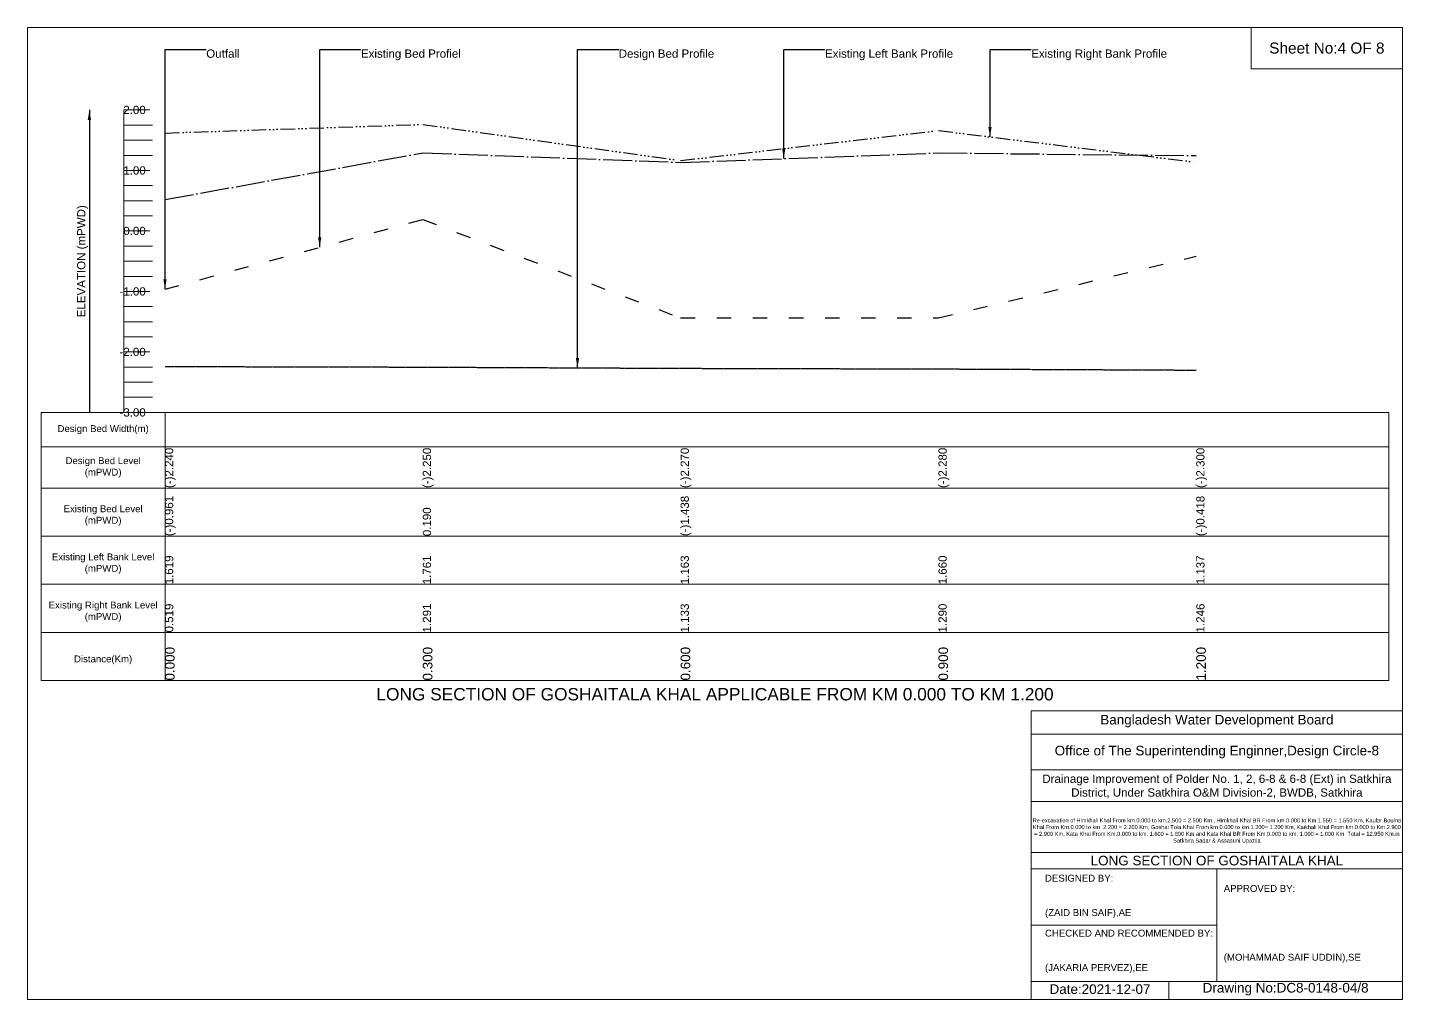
# Model space of a CAD drawing. Header units: inches. Extents: x 91000 to 628000, y -5656 to 0.
# Drawn here: x 230000 to 238000, y -5656 to 0 of the extents above; entities that cross this region are included whole.
import ezdxf

# ---------------------------------------------------------------- set-up
doc = ezdxf.new("R2010")
doc.units = ezdxf.units.IN
doc.header["$LTSCALE"] = 7
doc.header["$MEASUREMENT"] = 0
for name, pattern in [('ACAD_ISO03W100', [30, 12, -18]), ('ACAD_ISO04W100', [30, 24, -3, 0, -3]), ('ACAD_ISO14W100', [24, 12, -3, 0, -3, 0, -3, 0, -3]), ('CENTER', [2, 1.25, -0.25, 0.25, -0.25])]:
    doc.linetypes.add(name, pattern=pattern)
for name, color, linetype, lineweight in [('Cross Section Labels', 7, 'Continuous', 9), ('Design Bed Level Long Section', 7, 'CENTER', 25), ('Existing Bed Level for Long Section', 7, 'ACAD_ISO03W100', 25), ('Existing Left Bank of Long section', 7, 'ACAD_ISO04W100', 25), ('Existing Right Bank of Long Section', 7, 'ACAD_ISO14W100', 25), ('Long Section Border', 7, 'Continuous', 9), ('Long Section Labels', 7, 'Continuous', 9), ('Vscale for Long Section', 7, 'Continuous', 9)]:
    doc.layers.add(name, color=color, linetype=linetype, lineweight=lineweight)
doc.styles.get("Standard").update_dxf_attribs({"font": 'arial.ttf'})
doc.dimstyles.get("Standard").update_dxf_attribs({"dimtxt": 0.18, "dimasz": 0.18, "dimexe": 0.18, "dimexo": 0.0625, "dimgap": 0.09, "dimtad": 0, "dimtih": 1, "dimtoh": 1, "dimdec": 4, "dimzin": 0, "dimdsep": 46, "dimtxsty": 'Standard', "dimcen": 0.09, "dimadec": 0, "dimazin": 0, "dimtfac": 1, "dimtdec": 4, "dimtofl": 0, "dimtmove": 0, "dimatfit": 3, "dimfxl": 1, "dimtolj": 1, "dimtzin": 0, "dimarcsym": 0})

msp = doc.modelspace()

# ---------------------------------------------------------------- linework, layer by layer
at = {"layer": 'Cross Section Labels'}
for points in [[(230000, 0), (238000, 0), (238000, -5656), (230000, -5656)], [(237120, 0), (238000, 0), (238000, -240), (237120, -240)]]:
    msp.add_lwpolyline(points, close=True, dxfattribs=at)
for points in [[(235840, -5656), (235840, -3976), (238000, -3976)], [(235840, -4112), (238000, -4112)], [(235840, -4320), (238000, -4320)], [(235840, -4504), (238000, -4504)], [(235840, -4800), (238000, -4800)], [(235840, -4896), (238000, -4896)], [(236920, -4896), (236920, -5552)], [(235840, -5224), (236920, -5224)], [(235840, -5552), (238000, -5552)], [(236640, -5552), (236640, -5656)]]:
    msp.add_lwpolyline(points, dxfattribs=at)
at = {"layer": 'Design Bed Level Long Section'}
msp.add_lwpolyline([(230800, -1972.5), (232300, -1976), (233800, -1983), (235300, -1986.6), (236800, -1993.6)], dxfattribs=at)
at = {"layer": 'Existing Bed Level for Long Section'}
msp.add_lwpolyline([(230800, -1522.3), (232300, -1117.1), (233800, -1690.2), (235300, -1690.2), (236800, -1331.1)], dxfattribs=at)
at = {"layer": 'Existing Left Bank of Long section'}
msp.add_lwpolyline([(230800, -1001.3), (232300, -729.6), (233800, -785.2), (235300, -729.9), (236800, -745.4)], dxfattribs=at)
at = {"layer": 'Existing Right Bank of Long Section'}
msp.add_lwpolyline([(230800, -614.1), (232300, -564.1), (233800, -774.6), (235300, -599.7), (236800, -783.8)], dxfattribs=at)
at = {"layer": 'Long Section Border'}
msp.add_lwpolyline([(230080, -2240), (237920, -2240), (237920, -3800), (230080, -3800)], close=True, dxfattribs=at)
for points in [[(230800, -2240), (230800, -3800)], [(230080, -2440), (237920, -2440)], [(230080, -2680), (237920, -2680)], [(230080, -2960), (237920, -2960)], [(230080, -3240), (237920, -3240)], [(230080, -3520), (237920, -3520)]]:
    msp.add_lwpolyline(points, dxfattribs=at)
at = {"layer": 'Vscale for Long Section'}
for points in [[(230560, -2240), (230560, -1888), (230560, -1536), (230560, -1184), (230560, -832), (230560, -480)], [(230560, -480), (230712, -480)], [(230560, -568), (230728, -568)], [(230560, -656), (230728, -656)], [(230560, -744), (230728, -744)], [(230560, -832), (230712, -832)], [(230560, -920), (230728, -920)], [(230560, -1008), (230728, -1008)], [(230560, -1096), (230728, -1096)], [(230560, -1184), (230712, -1184)], [(230560, -1272), (230728, -1272)], [(230560, -1360), (230728, -1360)], [(230560, -1448), (230728, -1448)], [(230560, -1536), (230712, -1536)], [(230560, -1624), (230728, -1624)], [(230560, -1712), (230728, -1712)], [(230560, -1800), (230728, -1800)], [(230560, -1888), (230712, -1888)], [(230560, -1976), (230728, -1976)], [(230560, -2064), (230728, -2064)], [(230560, -2152), (230728, -2152)], [(230560, -2240), (230712, -2240)]]:
    msp.add_lwpolyline(points, dxfattribs=at)

# ---------------------------------------------------------------- texts
at = {"layer": 'Cross Section Labels', "attachment_point": 5}
for s, insert, char_height in [('Sheet No:4 OF 8', (237560, -120), 64), ('Bangladesh Water Development Board', (236920, -4036), 56), ('Office of The Superintending Enginner,Design Circle-8', (236920, -4216), 56)]:
    msp.add_mtext(s, dxfattribs=dict(at, insert=insert, char_height=char_height))
at = {"layer": 'Cross Section Labels'}
for s, insert, char_height, width, attachment_point in [('Drainage Improvement of Polder No. 1, 2, 6-8 & 6-8 (Ext) in Satkhira District, Under Satkhira O&M Division-2, BWDB, Satkhira', (236920, -4416), 48, 2240, 5), ('Re-excavation of Himkhali Khal From km.0.000 to km.2.500 = 2.500 Km , Himkhali Khal BR From km.0.000 to Km.1.550 = 1.550 Km, Kaular Boulna Khal From Km.0.000 to km. 2.200 = 2.200 Km, Goshai Tola Khal From km.0.000 to km.1.200= 1.200 Km, Kaikhali Khal From km.0.000 to Km.2.900 = 2.900 Km, Kata Khal From Km.0.000 to km. 1.600 = 1.600 Km and Kata Khal BR From Km.0.000 to km. 1.000 = 1.000 Km  Total = 12.950 Km.in Satkhira Sadar & Assasuni Upazila', (236920, -4676), 23.4814, 2160, 5), ('LONG SECTION OF GOSHAITALA KHAL', (236920, -4848), 56, 2240, 5), ('DESIGNED BY:^J^J^J(ZAID BIN SAIF),AE', (235920, -5056), 40, 1120, 4), ('APPROVED BY:^J^J^J^J^J^J(MOHAMMAD SAIF UDDIN),SE', (236960, -5216), 40, 1120, 4), ('CHECKED AND RECOMMENDED BY:^J^J^J(JAKARIA PERVEZ),EE', (235920, -5376), 40, 1120, 4), ('Date:2021-12-07', (236240, -5596), 56, 1120, 5), ('Drawing No:DC8-0148-04/8', (237320, -5596), 56, 1760, 5)]:
    msp.add_mtext(s, dxfattribs=dict(at, insert=insert, char_height=char_height, width=width, attachment_point=attachment_point))
at = {"layer": 'Long Section Border', "attachment_point": 5}
for s, insert, char_height in [('Design Bed Width(m)', (230440, -2340), 40), ('Design Bed Level^J(mPWD)', (230440, -2560), 40), ('Existing Bed Level^J(mPWD)', (230440, -2840), 40), ('Existing Left Bank Level^J(mPWD)', (230440, -3120), 40), ('Existing Right Bank Level^J(mPWD)', (230440, -3400), 40), ('Distance(Km)', (230440, -3680), 40), ('LONG SECTION OF GOSHAITALA KHAL APPLICABLE FROM KM 0.000 TO KM 1.200', (234000, -3880), 72)]:
    msp.add_mtext(s, dxfattribs=dict(at, insert=insert, char_height=char_height))
at = {"layer": 'Long Section Labels', "char_height": 48, "attachment_point": 1}
for s, insert in [('Outfall', (231040, -128)), ('Existing Bed Profiel', (231940, -128)), ('Design Bed Profile', (233440, -128)), ('Existing Left Bank Profile', (234640, -128)), ('Existing Right Bank Profile', (235840, -128))]:
    msp.add_mtext(s, dxfattribs=dict(at, insert=insert))
at = {"layer": 'Vscale for Long Section', "char_height": 48, "attachment_point": 6}
for s, insert in [('2.00', (230688, -480)), ('1.00', (230688, -832)), ('0.00', (230688, -1184)), ('-1.00', (230688, -1536)), ('-2.00', (230688, -1888)), ('-3.00', (230688, -2240))]:
    msp.add_mtext(s, dxfattribs=dict(at, insert=insert))
at = {"layer": 'Vscale for Long Section', "rotation": 90}
for s, insert, char_height, attachment_point in [('ELEVATION (mPWD)', (230320, -1360), 48, 5), ('(-)2.240', (230800, -2680), 48, 1), ('(-)2.250', (232300, -2680), 48, 1), ('(-)2.270', (233800, -2680), 48, 1), ('(-)2.280', (235300, -2680), 48, 1), ('(-)2.300', (236800, -2680), 48, 1), ('(-)0.961', (230800, -2960), 48, 1), ('0.190', (232300, -2960), 48, 1), ('(-)1.438', (233800, -2960), 48, 1), ('(-)1.438', (233800, -2960), 48, 1), ('(-)0.418', (236800, -2960), 48, 1), ('1.619', (230800, -3240), 48, 1), ('1.761', (232300, -3240), 48, 1), ('1.163', (233800, -3240), 48, 1), ('1.660', (235300, -3240), 48, 1), ('1.137', (236800, -3240), 48, 1), ('0.519', (230800, -3520), 48, 1), ('1.291', (232300, -3520), 48, 1), ('1.133', (233800, -3520), 48, 1), ('1.290', (235300, -3520), 48, 1), ('1.246', (236800, -3520), 48, 1), ('0.000', (230800, -3800), 56, 1), ('0.300', (232300, -3800), 56, 1), ('0.600', (233800, -3800), 56, 1), ('0.900', (235300, -3800), 56, 1), ('1.200', (236800, -3800), 56, 1)]:
    msp.add_mtext(s, dxfattribs=dict(at, insert=insert, char_height=char_height, attachment_point=attachment_point))

# ---------------------------------------------------------------- leaders
at = {"layer": 'Long Section Labels', "annotation_type": 0, "has_hookline": 1, "hookline_direction": 0}
for points, text_width in [([(230800, -1522.3), (230800, -128), (231039.9, -128)], 185.8), ([(231700, -1279.2), (231700, -128), (231939.9, -128)], 571.4), ([(233200, -1980.2), (233200, -128), (233439.9, -128)], 547.4), ([(234400, -763.1), (234400, -128), (234639.9, -128)], 737.4), ([(235600, -636.5), (235600, -128), (235839.9, -128)], 782)]:
    msp.add_leader(points, dimstyle='Standard', override={"dimasz": 57.6}, dxfattribs=dict(at, text_width=text_width))
at = {"layer": 'Vscale for Long Section'}
msp.add_leader([(230360, -480), (230360, -2240)], dimstyle='Standard', override={"dimasz": 57.6}, dxfattribs=at)

doc.saveas('drawing.dxf')
